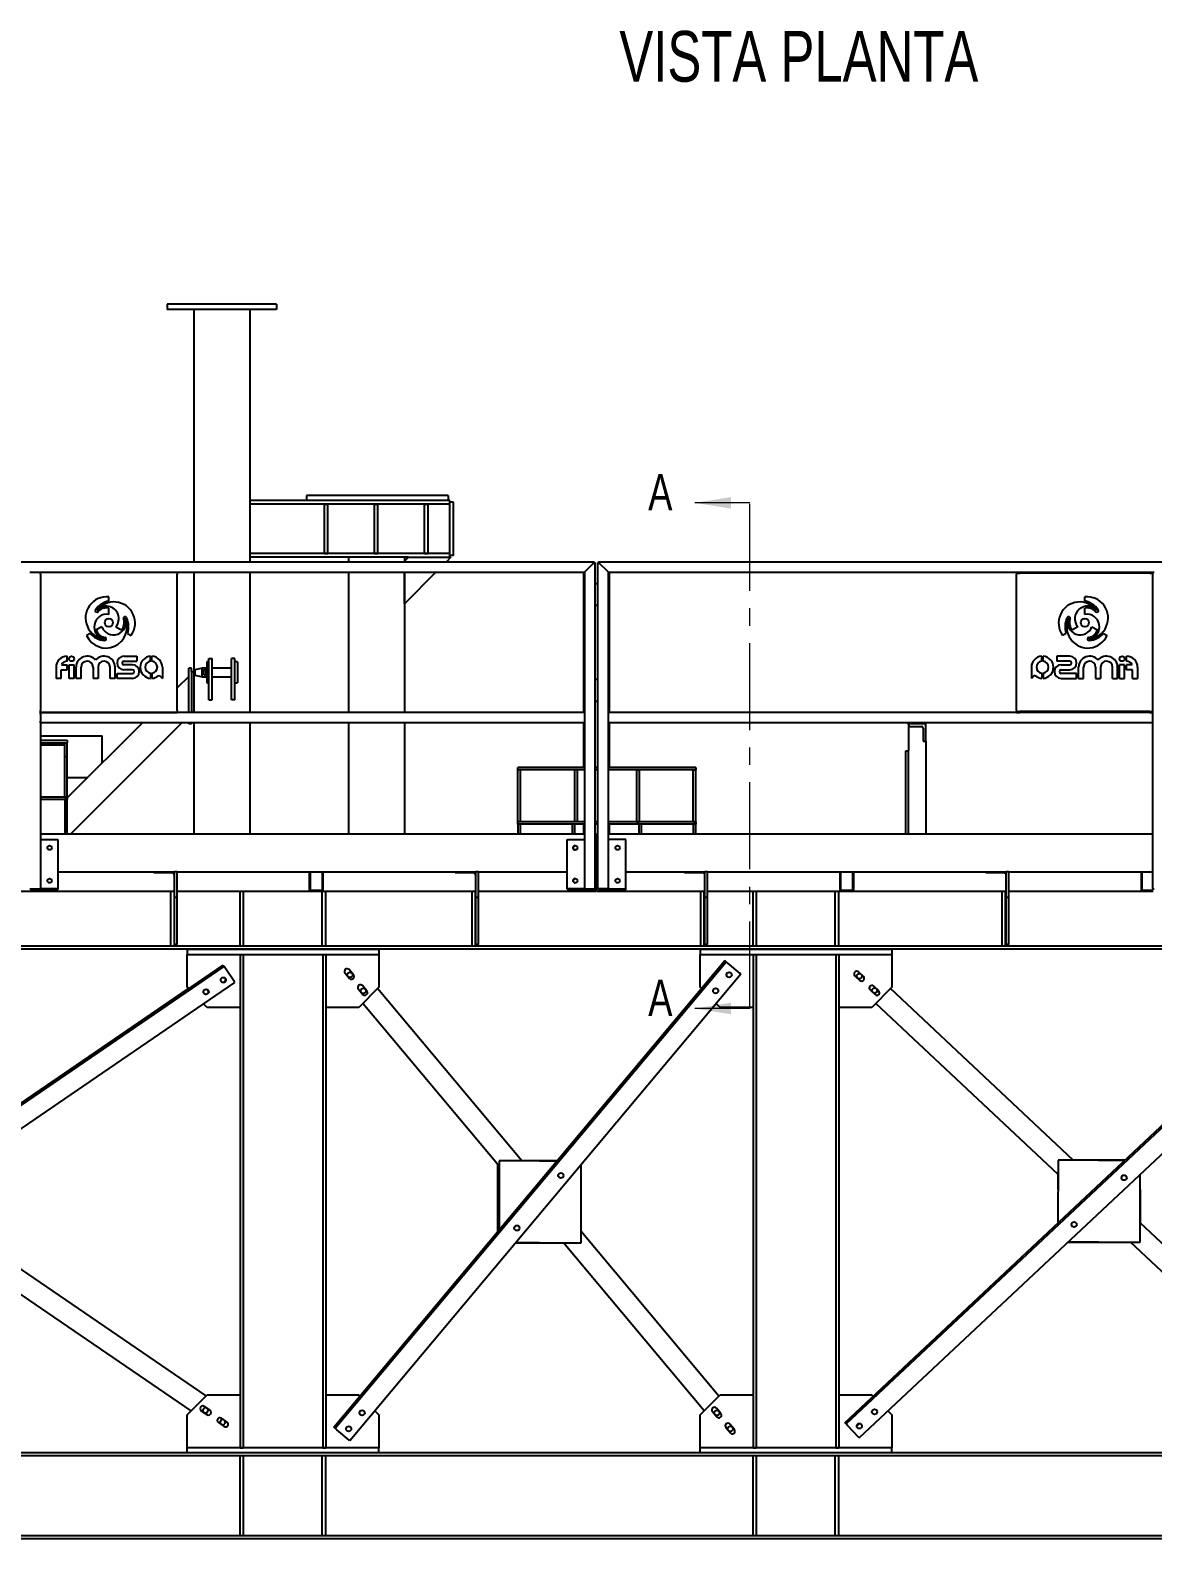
# Model space of a CAD drawing. Header units: millimetres. Extents: x 1293 to 41893, y 1011 to 26911.
# Drawn here: x 10056 to 14155, y 4254 to 9759 of the extents above; entities that cross this region are included whole.
import ezdxf

# ---------------------------------------------------------------- set-up
doc = ezdxf.new("R2010")
doc.units = ezdxf.units.MM
doc.header["$LTSCALE"] = 50
doc.linetypes.add('CENTER', pattern=[10.16, 6.35, -1.27, 1.27, -1.27])
for name, color, linetype in [('CAPA_1', 7, 'Continuous'), ('CLIP_BAR', 5, 'Continuous'), ('PASILLOS', 2, 'Continuous')]:
    doc.layers.add(name, color=color, linetype=linetype)
doc.styles.add('SLDTEXTSTYLE0', font='TXT', dxfattribs={"width": 0.75})

msp = doc.modelspace()

# ---------------------------------------------------------------- linework, layer by layer
at = {"color": 7, "linetype": 'Continuous', "lineweight": 25}
for p, q in [((10955.7628232, 8758.8505175), (10555.7628232, 8758.8505175)), ((10555.7628232, 8758.8505175), (10555.7628232, 8739.8005175)), ((10955.7628232, 8758.8505175), (10955.7628232, 8739.8005175)), ((10955.7628232, 8739.8005175), (10555.7628232, 8739.8005175)), ((10653.9088232, 8739.8005175), (10653.9088232, 7819.5445175)), ((10857.6168232, 8739.8005175), (10857.6168232, 7819.5445175)), ((11588.2577111, 8042.4961405), (10857.6168232, 8042.4961405)), ((11064.2577111, 8061.5461405), (11064.2577111, 8042.4961405)), ((11582.2577111, 8061.5461405), (11064.2577111, 8061.5461405)), ((11582.2577111, 8061.5461405), (11582.2577111, 8042.4961405)), ((11588.2577111, 8029.8961405), (11588.2577111, 8042.4961405)), ((11588.2577111, 8029.8961405), (10857.6168232, 8029.8961405)), ((11129.9077111, 8029.8961405), (11142.6077111, 8029.8961405)), ((11129.9077111, 7848.8481405), (11129.9077111, 8029.8961405)), ((11142.6077111, 7848.8481405), (11142.6077111, 8029.8961405)), ((11312.9077111, 8029.8961405), (11325.6077111, 8029.8961405)), ((11312.9077111, 7848.8481405), (11312.9077111, 8029.8961405)), ((11325.6077111, 7848.8481405), (11325.6077111, 8029.8961405)), ((11495.9077111, 7848.8481405), (11495.9077111, 8029.8961405)), ((11495.9077111, 8029.8961405), (11508.6077111, 8029.8961405)), ((11508.6077111, 7848.8481405), (11508.6077111, 8029.8961405)), ((11600.9577111, 8036.1961405), (11588.2577111, 8036.1961405)), ((11588.2577111, 7842.5481405), (11588.2577111, 8036.1961405)), ((11600.9577111, 7842.5481405), (11600.9577111, 8036.1961405)), ((11588.2577111, 7848.8481405), (10857.6168232, 7848.8481405)), ((11218.4037111, 7836.2481405), (10857.6168232, 7836.2481405)), ((11129.9077111, 7848.8481405), (11142.6077111, 7848.8481405)), ((11422.1117111, 7836.2481405), (11218.4037111, 7836.2481405)), ((11218.4037111, 7836.2481405), (11218.4037111, 7819.5445175)), ((11312.9077111, 7848.8481405), (11325.6077111, 7848.8481405)), ((11422.1117111, 7821.2481405), (11437.1117111, 7836.2481405)), ((11437.1117111, 7836.2481405), (11422.1117111, 7836.2481405)), ((11422.1117111, 7836.2481405), (11422.1117111, 7819.5445175)), ((11422.1117111, 7819.5445175), (11422.1117111, 7821.2481405)), ((11437.1117111, 7836.2481405), (11592.1117111, 7836.2481405)), ((11495.9077111, 7848.8481405), (11508.6077111, 7848.8481405)), ((11592.1117111, 7836.2481405), (11575.4080881, 7819.5445175)), ((11588.2577111, 7836.2481405), (11588.2577111, 7848.8481405)), ((11600.9577111, 7842.5481405), (11588.2577111, 7842.5481405)), ((10653.9088232, 7781.4445175), (10653.9088232, 7269.5445175)), ((10857.6168232, 7781.4445175), (10857.6168232, 7269.5445175)), ((11218.4037111, 7781.4445175), (11218.4037111, 7269.5445175)), ((11537.3080881, 7781.4445175), (11422.1117111, 7666.2481405)), ((11422.1117111, 7666.2481405), (11422.1117111, 7781.4445175)), ((11422.1117111, 7781.4445175), (11422.1117111, 7269.5445175)), ((10702.7653232, 7453.7205175), (10700.2253232, 7453.7205175)), ((10700.2253232, 7453.7205175), (10700.2253232, 7377.7205175)), ((10702.7653232, 7453.7205175), (10702.7653232, 7377.7205175)), ((10708.0628232, 7378.2382289), (10708.0628232, 7465.7205175)), ((10708.0628232, 7465.7205175), (10720.7628232, 7465.7205175)), ((10720.7628232, 7378.2382289), (10720.7628232, 7465.7205175)), ((10803.4628232, 7465.7205175), (10790.7628232, 7465.7205175)), ((10790.7628232, 7378.2382289), (10790.7628232, 7465.7205175)), ((10803.4628232, 7378.2382289), (10803.4628232, 7465.7205175)), ((10812.9878232, 7453.8205175), (10803.4628232, 7453.8205175)), ((10812.9878232, 7453.8205175), (10812.9878232, 7377.6205175)), ((10634.8588232, 7400.8625665), (10592.9413232, 7358.9450665)), ((10644.3838232, 7430.5205175), (10634.8588232, 7430.5205175)), ((10634.8588232, 7269.5445175), (10634.8588232, 7430.5205175)), ((10644.3838232, 7419.0205175), (10644.3838232, 7430.5205175)), ((10644.3838232, 7419.0205175), (10644.3838232, 7269.5445175)), ((10644.3838232, 7419.0205175), (10653.9088232, 7419.0205175)), ((10683.2253232, 7431.5955175), (10658.2253232, 7425.3623175)), ((10658.2253232, 7415.7205175), (10658.2253232, 7425.3623175)), ((10658.2253232, 7406.0787176), (10658.2253232, 7415.7205175)), ((10658.2253232, 7406.0787176), (10683.2253232, 7399.8455175)), ((10700.2253232, 7431.5955175), (10683.2253232, 7431.5955175)), ((10683.2253232, 7415.7205175), (10683.2253232, 7431.5955175)), ((10683.2253232, 7399.8455175), (10683.2253232, 7415.7205175)), ((10683.2253232, 7399.8455175), (10700.2253232, 7399.8455175)), ((10689.0154326, 7421.0014896), (10688.9260888, 7410.4608682)), ((10697.524127, 7420.9293687), (10697.4347831, 7410.3887473)), ((10700.2253232, 7377.7205175), (10702.7653232, 7377.7205175)), ((10708.0628232, 7431.5955175), (10702.7653232, 7431.5955175)), ((10702.7653232, 7399.8455175), (10708.0628232, 7399.8455175)), ((10708.0628232, 7315.7205175), (10708.0628232, 7378.2382289)), ((10790.7628232, 7431.5955175), (10720.7628232, 7431.5955175)), ((10720.7628232, 7399.8455175), (10790.7628232, 7399.8455175)), ((10720.7628232, 7315.7205175), (10720.7628232, 7378.2382289)), ((10790.7628232, 7315.7205175), (10790.7628232, 7378.2382289)), ((10803.4628232, 7315.7205175), (10803.4628232, 7378.2382289)), ((10803.4628232, 7377.6205175), (10812.9878232, 7377.6205175)), ((10503.6407742, 7269.6445175), (10503.5407742, 7269.5445175)), ((10708.0628232, 7315.7205175), (10720.7628232, 7315.7205175)), ((10803.4628232, 7315.7205175), (10790.7628232, 7315.7205175)), ((10465.4407742, 7231.4445175), (10191.3758232, 6957.3795665)), ((10609.1248721, 7231.4445175), (10204.6248721, 6826.9445175)), ((10634.8588232, 7227.5205175), (10634.8588232, 7231.4445175)), ((10644.3838232, 7227.5205175), (10634.8588232, 7227.5205175)), ((10644.3838232, 7227.5205175), (10644.3838232, 7231.4445175)), ((10653.9088232, 7231.4445175), (10653.9088232, 6826.9445175)), ((10857.6168232, 7231.4445175), (10857.6168232, 6826.9445175)), ((11218.4037111, 7231.4445175), (11218.4037111, 6826.9445175)), ((11422.1117111, 7231.4445175), (11422.1117111, 6826.9445175)), ((13262.4128232, 7224.7955175), (13262.4128232, 7227.9705175)), ((13325.9128232, 7227.9705175), (13262.4128232, 7227.9705175)), ((13262.4128232, 7218.4455175), (13310.0378232, 7218.4455175)), ((13262.4128232, 7218.4455175), (13262.4128232, 7128.9705175)), ((13316.3878232, 7212.0955175), (13310.0378232, 7218.4455175)), ((13316.3878232, 7212.0955175), (13316.3878232, 7164.4705175)), ((13325.9128232, 7164.4705175), (13325.9128232, 7227.9705175)), ((10092.9413232, 7184.4955175), (10318.0458232, 7184.4955175)), ((10092.9413232, 7168.4955175), (10191.3758232, 7168.4955175)), ((10092.9413232, 7158.9705175), (10191.3758232, 7158.9705175)), ((10181.8508232, 7158.9705175), (10191.3758232, 7158.9705175)), ((10181.8508232, 7108.1705175), (10181.8508232, 7158.9705175)), ((10191.3758232, 7168.4955175), (10191.3758232, 7158.9705175)), ((10191.3758232, 7108.1705175), (10191.3758232, 7158.9705175)), ((10318.0458232, 7084.0495665), (10318.0458232, 7184.4955175)), ((13316.3878232, 7164.4705175), (13325.9128232, 7164.4705175)), ((13325.9128232, 7164.4705175), (13325.9128232, 6826.9445175)), ((10181.8508232, 7150.5885175), (10092.9413232, 7150.5885175)), ((10181.8508232, 7108.1705175), (10191.3758232, 7108.1705175)), ((10181.8508232, 6960.5965175), (10181.8508232, 7108.1705175)), ((10191.3758232, 6960.5965175), (10191.3758232, 7108.1705175)), ((13252.8878232, 6826.9445175), (13252.8878232, 7128.9705175)), ((13252.8878232, 7128.9705175), (13262.4128232, 7128.9705175)), ((13262.4128232, 6826.9445175), (13262.4128232, 7128.9705175)), ((12079.4448232, 7068.4505175), (11836.3128329, 7068.4505175)), ((11836.3128329, 7060.0685175), (11836.3128329, 7068.4505175)), ((12079.4448232, 7060.0685175), (11836.3128329, 7060.0685175)), ((11836.3128329, 6870.0765175), (11836.3128329, 7060.0685175)), ((11845.8378329, 7060.0685175), (11836.3128329, 7060.0685175)), ((11845.8378329, 6870.0765175), (11845.8378329, 7060.0685175)), ((12052.5938329, 7060.0685175), (12043.0688329, 7060.0685175)), ((12043.0688329, 7060.0685175), (12043.0688329, 6870.0765175)), ((12052.5938329, 7060.0685175), (12052.5938329, 6870.0765175)), ((12129.0628232, 7068.4505175), (12117.5448232, 7068.4505175)), ((12129.0628232, 7060.0685175), (12117.5448232, 7060.0685175)), ((12486.3128329, 7068.4505175), (12167.1628232, 7068.4505175)), ((12486.3128329, 7060.0685175), (12167.1628232, 7060.0685175)), ((12270.0318329, 7060.0685175), (12270.0318329, 6870.0765175)), ((12270.0318329, 7060.0685175), (12279.5568329, 7060.0685175)), ((12279.5568329, 7060.0685175), (12279.5568329, 6870.0765175)), ((12476.7878329, 7060.0685175), (12486.3128329, 7060.0685175)), ((12476.7878329, 6870.0765175), (12476.7878329, 7060.0685175)), ((12486.3128329, 7068.4505175), (12486.3128329, 7060.0685175)), ((12486.3128329, 6870.0765175), (12486.3128329, 7060.0685175)), ((10191.3758232, 7032.0955175), (10266.0917742, 7032.0955175)), ((10191.3758232, 6960.5965175), (10092.9413232, 6960.5965175)), ((10191.3758232, 6952.2145175), (10092.9413232, 6952.2145175)), ((10181.8508232, 6960.5965175), (10191.3758232, 6960.5965175)), ((10191.3758232, 6952.2145175), (10182.9938232, 6952.2145175)), ((10182.9938232, 6826.9445175), (10182.9938232, 6952.2145175)), ((10191.3758232, 6960.5965175), (10191.3758232, 6952.2145175)), ((10191.3758232, 6826.9445175), (10191.3758232, 6952.2145175)), ((11836.3128329, 6861.6945175), (11836.3128329, 6870.0765175)), ((12079.4448232, 6870.0765175), (11836.3128329, 6870.0765175)), ((11845.8378329, 6870.0765175), (11836.3128329, 6870.0765175)), ((12079.4448232, 6861.6945175), (11836.3128329, 6861.6945175)), ((11836.3128329, 6861.6945175), (11836.3128329, 6826.9445175)), ((11844.6948329, 6861.6945175), (11836.3128329, 6861.6945175)), ((11844.6948329, 6861.6945175), (11844.6948329, 6826.9445175)), ((12034.6868329, 6861.6945175), (12034.6868329, 6826.9445175)), ((12043.0688329, 6861.6945175), (12034.6868329, 6861.6945175)), ((12052.5938329, 6870.0765175), (12043.0688329, 6870.0765175)), ((12043.0688329, 6861.6945175), (12043.0688329, 6826.9445175)), ((12129.0628232, 6870.0765175), (12117.5448232, 6870.0765175)), ((12129.0628232, 6861.6945175), (12117.5448232, 6861.6945175)), ((12486.3128329, 6870.0765175), (12167.1628232, 6870.0765175)), ((12486.3128329, 6861.6945175), (12167.1628232, 6861.6945175)), ((12270.0318329, 6870.0765175), (12279.5568329, 6870.0765175)), ((12279.5568329, 6826.9445175), (12279.5568329, 6861.6945175)), ((12287.9388329, 6861.6945175), (12279.5568329, 6861.6945175)), ((12287.9388329, 6826.9445175), (12287.9388329, 6861.6945175)), ((12476.7878329, 6870.0765175), (12486.3128329, 6870.0765175)), ((12486.3128329, 6861.6945175), (12477.9308329, 6861.6945175)), ((12477.9308329, 6826.9445175), (12477.9308329, 6861.6945175)), ((12486.3128329, 6870.0765175), (12486.3128329, 6861.6945175)), ((12486.3128329, 6826.9445175), (12486.3128329, 6861.6945175)), ((12122.3128232, 6820.5705175), (12124.3128232, 6820.5705175)), ((12124.3128232, 6718.9705175), (12122.3128232, 6718.9705175)), ((12124.3128232, 6707.7945175), (12122.3128232, 6707.7945175)), ((10569.5128232, 6416.7105175), (10569.5128232, 6617.3945175)), ((10582.2128232, 6416.7105175), (10582.2128232, 6617.3945175)), ((10822.3128232, 6416.7105175), (10822.3128232, 6617.3945175)), ((10835.0128232, 6416.7105175), (10835.0128232, 6617.3945175)), ((11122.3128232, 6416.7105175), (11122.3128232, 6617.3945175)), ((11135.0128232, 6416.7105175), (11135.0128232, 6617.3945175)), ((11669.5128232, 6416.7105175), (11669.5128232, 6617.3945175)), ((11682.2128232, 6416.7105175), (11682.2128232, 6617.3945175)), ((12504.5128232, 6416.7105175), (12504.5128232, 6617.3945175)), ((12517.2128232, 6416.7105175), (12517.2128232, 6617.3945175)), ((12695.4428232, 6416.7105175), (12695.4428232, 6617.3945175)), ((12708.1428232, 6416.7105175), (12708.1428232, 6617.3945175)), ((12995.4428232, 6416.7105175), (12995.4428232, 6617.3945175)), ((13008.1428232, 6416.7105175), (13008.1428232, 6617.3945175)), ((13604.5128232, 6416.7105175), (13604.5128232, 6617.3945175)), ((13617.2128232, 6416.7105175), (13617.2128232, 6617.3945175)), ((16225.4878232, 6416.7105175), (8022.3128232, 6416.7105175)), ((16225.4878232, 6405.5345175), (8022.3128232, 6405.5345175)), ((10582.2128232, 6416.7105175), (10569.5128232, 6416.7105175)), ((10629.0308232, 6405.5305175), (10629.0308232, 6386.4805175)), ((10629.0308232, 6405.5305175), (11329.0308232, 6405.5305175)), ((10629.0308232, 6386.4805175), (11329.0308232, 6386.4805175)), ((10629.0308232, 6266.4805175), (10629.0308232, 6386.4805175)), ((10835.0128232, 6416.7105175), (10822.3128232, 6416.7105175)), ((10822.3128232, 6386.4805175), (10833.4888232, 6386.4805175)), ((10822.3128232, 6386.4805175), (10822.3128232, 4586.4805175)), ((10833.4888232, 6386.4805175), (10833.4888232, 4586.4805175)), ((11135.0128232, 6416.7105175), (11122.3128232, 6416.7105175)), ((11124.5728232, 6386.4805175), (11135.7488232, 6386.4805175)), ((11124.5728232, 6386.4805175), (11124.5728232, 4586.4805175)), ((11135.7488232, 6386.4805175), (11135.7488232, 4586.4805175)), ((11329.0308232, 6405.5305175), (11329.0308232, 6386.4805175)), ((11329.0308232, 6386.4805175), (11329.0308232, 6266.4805175)), ((11682.2128232, 6416.7105175), (11669.5128232, 6416.7105175)), ((12502.1588232, 6405.5305175), (13202.1588232, 6405.5305175)), ((12502.1588232, 6405.5305175), (12502.1588232, 6386.4805175)), ((12502.1588232, 6386.4805175), (13202.1588232, 6386.4805175)), ((12502.1588232, 6266.4805175), (12502.1588232, 6386.4805175)), ((12517.2128232, 6416.7105175), (12504.5128232, 6416.7105175)), ((12695.4408232, 6386.4805175), (12695.4408232, 4586.4805175)), ((12695.4408232, 6386.4805175), (12706.6168232, 6386.4805175)), ((12708.1428232, 6416.7105175), (12695.4428232, 6416.7105175)), ((12706.6168232, 6386.4805175), (12706.6168232, 4586.4805175)), ((13008.1428232, 6416.7105175), (12995.4428232, 6416.7105175)), ((12997.7008232, 6386.4805175), (12997.7008232, 4586.4805175)), ((12997.7008232, 6386.4805175), (13008.8768232, 6386.4805175)), ((13008.8768232, 6386.4805175), (13008.8768232, 4586.4805175)), ((13202.1588232, 6405.5305175), (13202.1588232, 6386.4805175)), ((13202.1588232, 6386.4805175), (13202.1588232, 6266.4805175)), ((13617.2128232, 6416.7105175), (13604.5128232, 6416.7105175)), ((8349.1577922, 4700.2932123), (10760.2995096, 6347.3498655)), ((8352.7395764, 4695.0498048), (10763.8812937, 6342.106458)), ((10762.0904017, 6344.7281617), (10760.2995096, 6347.3498655)), ((10763.8812937, 6342.106458), (10762.0904017, 6344.7281617)), ((10768.3585239, 6335.5521986), (10763.8812937, 6342.106458)), ((10801.4900274, 6287.0506792), (10768.3585239, 6335.5521986)), ((11165.0942503, 4661.3291464), (12592.6336814, 6364.0960631)), ((11169.9603934, 4657.2495445), (12597.4998244, 6360.0164612)), ((11236.4070784, 6311.4416493), (11220.0886837, 6330.9062324)), ((12595.0667529, 6362.0562622), (12592.6336814, 6364.0960631)), ((12597.4998244, 6360.0164612), (12595.0667529, 6362.0562622)), ((12603.5825033, 6354.9169589), (12597.4998244, 6360.0164612)), ((12648.5943268, 6317.1806415), (12603.5825033, 6354.9169589)), ((13030.7626174, 4677.8126917), (14825.5127846, 6360.2133091)), ((13035.1053995, 4673.1799016), (14829.8555667, 6355.580519)), ((8392.1392022, 4637.3723222), (10803.2809195, 6284.4289754)), ((10761.3560201, 6283.7554824), (10769.6163818, 6289.4063014)), ((10803.2809195, 6284.4289754), (10801.4900274, 6287.0506792)), ((11205.4902464, 6318.6674364), (11221.808641, 6299.2028533)), ((11223.4879673, 4612.3739237), (12651.0273983, 6315.1408405)), ((12651.0273983, 6315.1408405), (12648.5943268, 6317.1806415)), ((13067.2962939, 6308.8569006), (13085.5356249, 6291.7593333)), ((13098.5639712, 6305.6577035), (13080.3246402, 6322.7552708)), ((13082.8760024, 4622.2192109), (14877.6261696, 6304.6198283)), ((9719.9384105, 5637.3014496), (10633.6251238, 6261.8862169)), ((10634.2596225, 6261.2517182), (10629.0308232, 6266.4805175)), ((10698.5333033, 6240.7791801), (10706.6551515, 6246.3352436)), ((11254.4454303, 6260.273687), (11270.7638249, 6240.8091039)), ((11329.0308232, 6266.4805175), (11255.7488232, 6193.1985175)), ((11285.3622623, 6253.0478999), (11269.0438676, 6272.512483)), ((11850.7838999, 5633.8306494), (11324.3323856, 6261.7820799)), ((12506.8572626, 6261.7820781), (12502.1588232, 6266.4805175)), ((13122.8897747, 6256.7435156), (13141.1291057, 6239.6459483)), ((13202.1588232, 6266.4805175), (13128.8768232, 6193.1985175)), ((13154.1574519, 6253.5443185), (13135.918121, 6270.6418858)), ((13864.5355156, 5636.2595214), (13197.3542337, 6261.6759281)), ((10702.3128232, 6193.1985175), (10689.0878935, 6206.4234472)), ((10822.3128232, 6193.1985175), (10702.3128232, 6193.1985175)), ((11255.7488232, 6193.1985175), (11135.7488232, 6193.1985175)), ((11767.8969777, 5614.090925), (11270.2429799, 6207.6926743)), ((12575.4408232, 6193.1985175), (12560.9466651, 6207.6926756)), ((12695.4408232, 6193.1985175), (12575.4408232, 6193.1985175)), ((13128.8768232, 6193.1985175), (13008.8768232, 6193.1985175)), ((13808.9245126, 5583.9447113), (13143.4445785, 6207.7662729)), ((11763.395388, 5374.9818563), (11763.2898373, 5619.5863226)), ((11767.9055243, 5633.8664676), (11767.7959085, 5380.2307906)), ((11980.358094, 5633.7746503), (11767.9055243, 5633.8664676)), ((11915.1502699, 5633.8028317), (11980.4053274, 5633.8309903)), ((12067.7758429, 5333.7368423), (12067.8993809, 5619.5866059)), ((13808.9696327, 5636.3074017), (13808.772145, 5407.1196077)), ((14053.0405845, 5636.0970893), (13808.9696327, 5636.3074017)), ((13956.5557905, 5636.1802289), (14053.2181307, 5636.2635214)), ((11987.8389132, 5587.1349469), (11985.2290577, 5584.032928)), ((13808.8767692, 5528.5377494), (13808.8289486, 5584.034293)), ((14045.8610598, 5580.1948475), (14041.9106673, 5576.5174059)), ((14108.7110158, 5336.0490076), (14108.9247046, 5584.0382995)), ((14108.8768806, 5528.5377494), (14108.9815083, 5407.1156013)), ((10698.3692199, 4775.8189143), (9753.5079075, 5421.7142464)), ((13871.7033651, 5392.0438271), (13876.0601321, 5396.099565)), ((14783.7227687, 4774.6124631), (14108.7724218, 5407.3115992)), ((11838.8579755, 5380.4691335), (11841.467831, 5383.5711524)), ((12570.7423856, 4775.0640799), (12067.7936679, 5374.9813717)), ((10643.5443592, 4720.9940535), (9741.8870705, 5337.3556573)), ((11915.1501705, 5333.8028037), (11828.2769424, 5333.7653166)), ((11828.3398237, 5333.8403212), (12067.7758429, 5333.7368423)), ((12516.6529799, 4720.9746743), (12002.9120862, 5333.7648749)), ((13956.5557905, 5336.1801175), (13844.4116385, 5336.0834845)), ((13844.6176213, 5336.276573), (14108.7110158, 5336.0490076)), ((14729.8131135, 4720.7028078), (14073.3420078, 5336.0794845)), ((10629.0308232, 4706.4805175), (10702.3128232, 4779.7625175)), ((10712.069874, 4722.921604), (10691.105887, 4737.262847)), ((10702.3128232, 4779.7625175), (10822.3128232, 4779.7625175)), ((11135.7488232, 4779.7625175), (11255.7488232, 4779.7625175)), ((11255.7488232, 4779.7625175), (11260.4463506, 4775.0649901)), ((12502.1588232, 4706.4805175), (12575.4408232, 4779.7625175)), ((12575.4408232, 4779.7625175), (12695.4408232, 4779.7625175)), ((13008.8768232, 4779.7625175), (13128.8768232, 4779.7625175)), ((13128.8768232, 4779.7625175), (13134.0267484, 4774.6125923)), ((10629.0308232, 4586.4805175), (10629.0308232, 4706.4805175)), ((10680.3499547, 4721.5398568), (10701.3139417, 4707.1986138)), ((10774.9618347, 4679.8978748), (10753.9978478, 4694.2391179)), ((11260.6109438, 4720.0415732), (11260.4079493, 4719.7994414)), ((11314.5357531, 4720.9755876), (11329.0308232, 4706.4805175)), ((11329.0308232, 4706.4805175), (11329.0308232, 4586.4805175)), ((12502.1588232, 4586.4805175), (12502.1588232, 4706.4805175)), ((12547.112297, 4718.3804908), (12563.4306917, 4698.9159077)), ((12578.029129, 4711.1547037), (12561.7107344, 4730.6192868)), ((13135.3126204, 4726.386699), (13130.2445791, 4721.3186576)), ((13187.9364036, 4720.7029371), (13202.1588232, 4706.4805175)), ((13202.1588232, 4706.4805175), (13202.1588232, 4586.4805175)), ((10743.2419155, 4678.5161277), (10764.2059024, 4664.1748846)), ((11167.5273219, 4659.2893454), (11165.0942503, 4661.3291464)), ((11169.9603934, 4657.2495445), (11167.5273219, 4659.2893454)), ((11176.0430723, 4652.1500421), (11169.9603934, 4657.2495445)), ((11221.0548957, 4614.4137247), (11176.0430723, 4652.1500421)), ((11211.6576959, 4661.6501332), (11211.4508293, 4661.4033827)), ((12596.067481, 4659.9867414), (12612.3858756, 4640.5221583)), ((12626.9843129, 4652.7609543), (12610.6659183, 4672.2255374)), ((13032.9340084, 4675.4962967), (13030.7626174, 4677.8126917)), ((13035.1053995, 4673.1799016), (13032.9340084, 4675.4962967)), ((13040.5338771, 4667.3889141), (13035.1053995, 4673.1799016)), ((13080.7046113, 4624.535606), (13040.5338771, 4667.3889141)), ((13083.9361941, 4675.0102726), (13073.9141396, 4664.9882182)), ((13082.8760024, 4622.2192109), (13080.7046113, 4624.535606)), ((11329.0308232, 4586.4805175), (10629.0308232, 4586.4805175)), ((10629.0308232, 4567.4305175), (10629.0308232, 4586.4805175)), ((10822.3128232, 4586.4805175), (10833.4888232, 4586.4805175)), ((11124.5728232, 4586.4805175), (11135.7488232, 4586.4805175)), ((11223.4879673, 4612.3739237), (11221.0548957, 4614.4137247)), ((11329.0308232, 4567.4305175), (11329.0308232, 4586.4805175)), ((13202.1588232, 4586.4805175), (12502.1588232, 4586.4805175)), ((12502.1588232, 4567.4305175), (12502.1588232, 4586.4805175)), ((12695.4408232, 4586.4805175), (12706.6168232, 4586.4805175)), ((12997.7008232, 4586.4805175), (13008.8768232, 4586.4805175)), ((13202.1588232, 4567.4305175), (13202.1588232, 4586.4805175)), ((16225.4878232, 4567.4305175), (8022.3128232, 4567.4305175)), ((16225.4878232, 4556.2545175), (8022.3128232, 4556.2545175)), ((11329.0308232, 4567.4305175), (10629.0308232, 4567.4305175)), ((10835.0128232, 4556.2545175), (10822.3128232, 4556.2545175)), ((10822.3128232, 4265.1705175), (10822.3128232, 4556.2545175)), ((10835.0128232, 4265.1705175), (10835.0128232, 4556.2545175)), ((11135.0128232, 4556.2545175), (11122.3128232, 4556.2545175)), ((11122.3128232, 4265.1705175), (11122.3128232, 4556.2545175)), ((11135.0128232, 4265.1705175), (11135.0128232, 4556.2545175)), ((13202.1588232, 4567.4305175), (12502.1588232, 4567.4305175)), ((12695.5028232, 4265.1705175), (12695.5028232, 4556.2545175)), ((12708.2028232, 4556.2545175), (12695.5028232, 4556.2545175)), ((12708.2028232, 4265.1705175), (12708.2028232, 4556.2545175)), ((13008.2028232, 4556.2545175), (12995.5028232, 4556.2545175)), ((12995.5028232, 4265.1705175), (12995.5028232, 4556.2545175)), ((13008.2028232, 4265.1705175), (13008.2028232, 4556.2545175)), ((16260.5129251, 4265.1705175), (8167.3128232, 4265.1705175)), ((16196.9128232, 4253.9945175), (8167.3128232, 4253.9945175)), ((10835.0128232, 4265.1705175), (10822.3128232, 4265.1705175)), ((11135.0128232, 4265.1705175), (11122.3128232, 4265.1705175)), ((12708.2028232, 4265.1705175), (12695.5028232, 4265.1705175)), ((13008.2028232, 4265.1705175), (12995.5028232, 4265.1705175))]:
    msp.add_line(p, q, dxfattribs=at)
at = {"color": 7, "linetype": 'Continuous', "lineweight": 18}
for p, q in [((12683.8248219, 8034.2231539), (12482.7414885, 8034.2231539)), ((12683.8248219, 6189.0696401), (12482.7414885, 6189.0696401))]:
    msp.add_line(p, q, dxfattribs=at)
at = {"color": 7, "linetype": 'CENTER', "lineweight": 18}
msp.add_line((12683.8248219, 6189.0696401), (12683.8248219, 8034.2231539), dxfattribs=at)
at = {"color": 7, "linetype": 'Continuous', "lineweight": 25}
for centre in [(10760.910228, 6293.2700446), (11223.3452264, 6312.195921), (12607.8444502, 6312.1958463), (13083.3524378, 6306.8614326), (10697.989338, 6250.2886347), (11272.3004103, 6253.8021716), (12558.8892276, 6253.8021293), (13138.9459186, 6254.7480476), (11993.6555681, 5579.5922583), (14050.1099769, 5571.6700409), (11833.0413207, 5388.0118221), (13867.7166672, 5400.6943684), (11267.8076611, 4713.8019511), (12563.3809568, 4713.8011383), (13139.0189164, 4717.6123616), (11218.8524385, 4655.4082342), (12612.3361408, 4655.4073889), (13083.4254356, 4665.4989767)]:
    msp.add_circle(centre, 9.525, dxfattribs=at)
for centre, radius, start, end in [((10693.180436, 7410.4248078), 4.2545, 179.5143643354, 359.5143643354), ((10693.2697798, 7420.9654291), 4.2545, 359.5143643354, 179.5143643354), ((13268.7628232, 7224.7955175), 6.35, 180, 270), ((13310.0378232, 7212.0955175), 6.35, 0, 90), ((13322.7378232, 7170.8205175), 6.35, 180, 270), ((11212.789465, 6324.7868344), 9.525, 39.9752380254, 219.9752380254), ((10760.2572976, 6293.9410619), 9.525, 227.1789485941, 285.7675142769), ((10760.2572976, 6293.9410619), 9.525, 322.983655431, 41.2569665909), ((11229.1078597, 6305.3222513), 9.525, 219.9752380254, 39.9752380254), ((11261.744649, 6266.393085), 9.525, 39.9752380254, 219.9752380254), ((13073.8104671, 6315.8060857), 9.525, 46.8506290736, 226.8506290736), ((13092.049798, 6298.7085184), 9.525, 226.8506290736, 46.8506290736), ((10697.3506232, 6250.938849), 9.525, 227.3135457038, 286.2643976152), ((10697.3506232, 6250.938849), 9.525, 322.4867720927, 41.6648430342), ((11278.0630436, 6246.9285019), 9.525, 219.9752380254, 39.9752380254), ((13129.4039479, 6263.6927007), 9.525, 46.8506290736, 226.8506290736), ((13147.6432788, 6246.5951334), 9.525, 226.8506290736, 46.8506290736), ((10685.7279209, 4729.4013519), 9.525, 55.6243792277, 235.6243792277), ((10695.9688398, 4722.9504647), 9.525, 73.4627769036, 235.6439786366), ((10695.9688398, 4722.9504647), 9.525, 235.6439786366, 37.7859815517), ((10706.6919078, 4715.0601089), 9.525, 235.6243792276, 55.6243792277), ((10748.6198817, 4686.3776228), 9.525, 55.6243792277, 235.6243792277), ((10758.8755142, 4679.9482517), 9.525, 73.9677147468, 235.6439786366), ((10758.8755142, 4679.9482517), 9.525, 235.6439786366, 37.2810437085), ((10769.5838686, 4672.0363797), 9.525, 235.6243792277, 55.6243792277), ((12554.4115157, 4724.4998888), 9.525, 39.9752380254, 219.9752380254), ((12570.7299103, 4705.0353057), 9.525, 219.9752380254, 39.9752380254), ((12603.3666996, 4666.1061394), 9.525, 39.9752380254, 219.9752380254), ((12619.6850943, 4646.6415563), 9.525, 219.9752380254, 39.9752380254)]:
    msp.add_arc(centre, radius, start, end, dxfattribs=at)
for points, knots in [([(10689.0010663, 7419.3065798), (10688.9763875, 7419.2852151), (10688.4748991, 7418.8510701), (10687.8881558, 7417.6077743), (10687.7418209, 7416.3471928), (10687.6690732, 7415.7205175)], [0, 0, 0, 0, 0.0253673266, 0.515478955, 1, 1, 1, 1]), ([(10687.6690732, 7415.7205175), (10687.7346706, 7415.1241865), (10687.8657803, 7413.9322995), (10688.4068536, 7412.7191986), (10688.8920394, 7412.2739809), (10688.9410756, 7412.2289841)], [0, 0, 0, 0, 0.4737126734, 0.9468097802, 1, 1, 1, 1]), ([(10697.4504246, 7412.2340967), (10697.6731714, 7412.4837059), (10698.3164365, 7413.2045461), (10698.7956093, 7414.7736286), (10698.7973625, 7416.6182146), (10698.3398964, 7418.1540613), (10697.7377057, 7418.8747884), (10697.5090319, 7419.1484749)], [0, 0, 0, 0, 0.1334647013, 0.3854294027, 0.6254583195, 0.8577727917, 1, 1, 1, 1])]:
    msp.add_open_spline(points, degree=3, knots=knots, dxfattribs=at)
at = {"color": 7, "linetype": 'Continuous', "lineweight": 18}
for points in [[(12482.7414885, 8034.2231539), (12615.0331552, 8013.0564873), (12615.0331552, 8055.3898206)], [(12482.7414885, 6189.0696401), (12615.0331552, 6167.9029734), (12615.0331552, 6210.2363067)]]:
    msp.add_solid(points, dxfattribs=at)
at = {"layer": 'CLIP_BAR', "linetype": 'Continuous', "lineweight": 25}
for p, q in [((12075.8928232, 7730.4945175), (12075.8928232, 7670.4945175)), ((12117.5448232, 7740.4945175), (12119.5428232, 7740.4945175)), ((12119.5428232, 7740.4945175), (12129.0628232, 7740.4945175)), ((12117.5448232, 7660.4945175), (12119.5428232, 7660.4945175)), ((12119.5428232, 7660.4945175), (12129.0628232, 7660.4945175)), ((12075.8928232, 7380.4945175), (12075.8928232, 7320.4945175)), ((12117.5448232, 7390.4945175), (12119.5428232, 7390.4945175)), ((12119.5428232, 7390.4945175), (12129.0628232, 7390.4945175)), ((12117.5448232, 7310.4945175), (12119.5428232, 7310.4945175)), ((12119.5428232, 7310.4945175), (12129.0628232, 7310.4945175))]:
    msp.add_line(p, q, dxfattribs=at)
for centre, start, end in [((12085.8928232, 7730.4945175), 156.9992883131, 180), ((12085.8928232, 7670.4945175), 180, 203.0007116869), ((12085.8928232, 7380.4945175), 156.9992883141, 180), ((12085.8928232, 7320.4945175), 180, 203.0007116859)]:
    msp.add_arc(centre, 10, start, end, dxfattribs=at)
at = {"layer": 'PASILLOS', "linetype": 'Continuous', "lineweight": 25}
for p, q in [((8033.2858232, 7819.5445175), (12114.4968232, 7819.5445175)), ((12114.4968232, 7816.4965175), (12114.4968232, 7819.5445175)), ((12132.1108232, 7819.5445175), (12132.1108232, 7816.4965175)), ((12132.1108232, 7819.5445175), (16213.3218232, 7819.5445175)), ((10054.8413232, 7781.4445175), (10060.9373232, 7781.4445175)), ((10060.9373232, 7781.4445175), (10086.8453232, 7781.4445175)), ((10086.8453232, 7781.4445175), (10092.9413232, 7781.4445175)), ((10092.9413232, 7781.4445175), (10092.9413232, 7781.4047578)), ((10092.9413232, 7781.4445175), (12079.4448232, 7781.4445175)), ((10092.9413232, 7774.6125175), (10092.9413232, 7781.4047578)), ((10092.9413232, 7774.6125175), (10092.9413232, 7276.4765175)), ((10592.9413232, 7781.4445175), (10592.9413232, 7774.6125175)), ((10592.9413232, 7276.4765175), (10592.9413232, 7774.6125175)), ((12076.6878232, 7781.4445175), (12076.6878232, 7269.5445175)), ((12079.4448232, 7781.4445175), (12085.5408232, 7787.5405175)), ((12085.5408232, 7787.5405175), (12079.4448232, 7781.4445175)), ((12079.4448232, 7781.4445175), (12079.4448232, 7269.5445175)), ((12085.5408232, 7787.5405175), (12111.4488232, 7813.4485175)), ((12111.4488232, 7813.4485175), (12114.4968232, 7816.4965175)), ((12114.4968232, 7816.4965175), (12111.4488232, 7813.4485175)), ((12117.5448232, 7816.4965175), (12114.4968232, 7816.4965175)), ((12117.5448232, 7816.4965175), (12117.5448232, 6625.4945175)), ((12129.0628232, 6625.4945175), (12129.0628232, 7816.4965175)), ((12132.1108232, 7816.4965175), (12129.0628232, 7816.4965175)), ((12132.1108232, 7816.4965175), (12135.1588232, 7813.4485175)), ((12135.1588232, 7813.4485175), (12132.1108232, 7816.4965175)), ((12135.1588232, 7813.4485175), (12161.0668232, 7787.5405175)), ((12161.0668232, 7787.5405175), (12167.1628232, 7781.4445175)), ((12167.1628232, 7781.4445175), (12161.0668232, 7787.5405175)), ((12167.1628232, 7269.5445175), (12167.1628232, 7781.4445175)), ((12167.1628232, 7781.4445175), (14153.6663232, 7781.4445175)), ((12170.3428232, 7781.4445175), (12170.3428232, 7269.5445175)), ((13656.8463232, 7778.0285175), (13656.8463232, 7781.4445175)), ((13656.8463232, 7778.0285175), (13669.2588505, 7778.0285175)), ((13656.8463232, 7778.0285175), (13656.8463232, 7774.6125175)), ((13656.8463232, 7276.4765175), (13656.8463232, 7774.6125175)), ((14144.4337959, 7778.0285175), (13669.2588505, 7778.0285175)), ((14144.4337959, 7778.0285175), (14153.6663232, 7778.0285175)), ((14153.6663232, 7781.4445175), (14153.6663232, 7269.5445175)), ((14153.6663232, 7781.4445175), (14159.7623232, 7781.4445175)), ((10342.9913301, 7676.5543861), (10342.9913301, 7690.9514505)), ((13906.7963163, 7676.5543861), (13906.7963163, 7690.9514505)), ((10342.9913301, 7626.9916733), (10342.9913301, 7650.0447184)), ((13906.7963163, 7626.9916733), (13906.7963163, 7650.0447184)), ((10274.3543002, 7557.5161695), (10261.7515019, 7550.2399405)), ((10317.1422938, 7582.2198292), (10297.2453582, 7570.732328)), ((10368.8403663, 7582.2198292), (10388.6218916, 7570.7989602)), ((10388.637629, 7570.8097804), (10388.6218916, 7570.7989602)), ((10411.5956748, 7557.5549465), (10411.591037, 7557.5377179)), ((10411.591037, 7557.5377179), (10424.2311583, 7550.2399405)), ((13838.1966093, 7557.5377179), (13825.5564881, 7550.2399405)), ((13838.1919716, 7557.5549465), (13838.1966093, 7557.5377179)), ((13861.1500173, 7570.8097804), (13861.1657548, 7570.7989602)), ((13880.94728, 7582.2198292), (13861.1657548, 7570.7989602)), ((13932.6453525, 7582.2198292), (13952.5422881, 7570.732328)), ((13975.4333461, 7557.5161695), (13988.0361445, 7550.2399405)), ((10150.3473567, 7434.3487604), (10150.3473567, 7393.811806)), ((10170.5168252, 7443.478705), (10190.5186983, 7443.478705)), ((10190.5186983, 7456.4432265), (10190.5186983, 7474.7031158)), ((10190.5186983, 7425.2188157), (10190.5186983, 7443.478705)), ((10197.822654, 7393.811806), (10197.822654, 7443.478705)), ((10197.822654, 7443.478705), (10216.0825434, 7443.478705)), ((10216.0825434, 7393.811806), (10216.0825434, 7443.478705)), ((10223.3864991, 7393.811806), (10223.3864991, 7434.7139582)), ((10241.6463885, 7393.811806), (10241.6463885, 7434.6662172)), ((10285.4689471, 7434.7139582), (10285.4689471, 7393.811806)), ((10303.7291823, 7434.7139582), (10303.7291823, 7393.811806)), ((10347.5517409, 7393.811806), (10347.5517409, 7434.6662172)), ((10365.8116303, 7393.811806), (10365.8116303, 7434.7139582)), ((10397.9033858, 7474.7031158), (10445.3322537, 7474.7031158)), ((10397.9033858, 7456.4432265), (10445.3322537, 7456.4432265)), ((10429.2190961, 7443.3874056), (10397.9033858, 7443.3874056)), ((10445.3322537, 7474.7031158), (10445.3322537, 7456.4432265)), ((10495.3679591, 7456.2351617), (10495.3679591, 7474.5649968)), ((10500.4079591, 7456.2351617), (10500.4079591, 7474.5649968)), ((10538.305456, 7434.2261364), (10538.305456, 7393.8117842)), ((13711.4821904, 7434.2261364), (13711.4821904, 7393.8117842)), ((13749.3796872, 7456.2351617), (13749.3796872, 7474.5649968)), ((13754.4196872, 7456.2351617), (13754.4196872, 7474.5649968)), ((13851.8842605, 7474.7031158), (13804.4553926, 7474.7031158)), ((13804.4553926, 7474.7031158), (13804.4553926, 7456.4432265)), ((13851.8842605, 7456.4432265), (13804.4553926, 7456.4432265)), ((13820.5685503, 7443.3874056), (13851.8842605, 7443.3874056)), ((13883.9760161, 7393.811806), (13883.9760161, 7434.7139582)), ((13902.2359054, 7393.811806), (13902.2359054, 7434.6662172)), ((13946.058464, 7434.7139582), (13946.058464, 7393.811806)), ((13964.3186992, 7434.7139582), (13964.3186992, 7393.811806)), ((14008.1412578, 7393.811806), (14008.1412578, 7434.6662172)), ((14026.4011472, 7393.811806), (14026.4011472, 7434.7139581)), ((14051.9649923, 7443.478705), (14033.7051029, 7443.478705)), ((14033.7051029, 7393.811806), (14033.7051029, 7443.478705)), ((14051.9649923, 7393.811806), (14051.9649923, 7443.478705)), ((14059.268948, 7456.4432265), (14059.268948, 7474.7031158)), ((14079.2708212, 7443.478705), (14059.268948, 7443.478705)), ((14059.268948, 7425.2188157), (14059.268948, 7443.478705)), ((14099.4402896, 7434.3487604), (14099.4402896, 7393.811806)), ((10168.6068311, 7393.811806), (10150.3473567, 7393.811806)), ((10168.6068311, 7393.811806), (10168.6068311, 7425.2188157)), ((10168.6068311, 7425.2188157), (10190.5186983, 7425.2188157)), ((10216.0825434, 7393.811806), (10197.822654, 7393.811806)), ((10241.6463885, 7393.811806), (10223.3864991, 7393.811806)), ((10303.7291823, 7393.811806), (10285.4689471, 7393.811806)), ((10365.8116303, 7393.811806), (10347.5517409, 7393.811806)), ((10373.115586, 7412.0716954), (10429.2190961, 7412.0716954)), ((10373.115586, 7393.811806), (10373.115586, 7412.0716954)), ((10429.2190961, 7393.811806), (10373.115586, 7393.811806)), ((10429.2190961, 7425.1275162), (10397.9033858, 7425.1275162)), ((10495.3679591, 7412.2171112), (10495.3679591, 7393.8872761)), ((10500.4079591, 7412.2171112), (10500.4079591, 7393.8872761)), ((10526.4591979, 7405.6580423), (10538.305456, 7393.8117842)), ((13723.3284484, 7405.6580423), (13711.4821904, 7393.8117842)), ((13749.3796872, 7412.2171112), (13749.3796872, 7393.8872761)), ((13754.4196872, 7412.2171112), (13754.4196872, 7393.8872761)), ((13820.5685503, 7425.1275162), (13851.8842605, 7425.1275162)), ((13876.6720603, 7412.0716954), (13820.5685503, 7412.0716954)), ((13820.5685503, 7393.811806), (13876.6720603, 7393.811806)), ((13876.6720603, 7393.811806), (13876.6720603, 7412.0716954)), ((13883.9760161, 7393.811806), (13902.2359054, 7393.811806)), ((13946.058464, 7393.811806), (13964.3186992, 7393.811806)), ((14008.1412578, 7393.811806), (14026.4011472, 7393.811806)), ((14033.7051029, 7393.811806), (14051.9649923, 7393.811806)), ((14081.1808153, 7425.2188157), (14059.268948, 7425.2188157)), ((14081.1808153, 7393.811806), (14081.1808153, 7425.2188157)), ((14081.1808153, 7393.811806), (14099.4402896, 7393.811806)), ((10092.9413232, 7269.6842772), (10092.9413232, 7276.4765175)), ((10092.9413232, 7269.6842772), (10092.9413232, 7269.5445175)), ((10092.9413232, 7269.6445175), (10592.9413232, 7269.6445175)), ((12079.4448232, 7269.5445175), (10092.9413232, 7269.5445175)), ((10092.9413232, 7263.4485175), (10092.9413232, 7269.5445175)), ((10592.9413232, 7276.4765175), (10592.9413232, 7269.6445175)), ((12079.4448232, 7269.5445175), (12079.4448232, 7263.4485175)), ((14153.6663232, 7269.5445175), (12167.1628232, 7269.5445175)), ((12167.1628232, 7263.4485175), (12167.1628232, 7269.5445175)), ((13656.8463232, 7276.4765175), (13656.8463232, 7273.0605175)), ((13656.8463232, 7269.6445175), (13656.8463232, 7273.0605175)), ((13656.8463232, 7273.0605175), (13669.2588505, 7273.0605175)), ((13656.8463232, 7269.6445175), (13669.2588505, 7269.6445175)), ((14144.4337959, 7273.0605175), (13669.2588505, 7273.0605175)), ((14144.4337959, 7269.6445175), (13669.2588505, 7269.6445175)), ((14144.4337959, 7273.0605175), (14153.6663232, 7273.0605175)), ((14144.4337959, 7269.6445175), (14153.6663232, 7269.6445175)), ((14153.6663232, 7269.5445175), (14153.6663232, 7263.4485175)), ((10092.9413232, 7263.4485175), (10092.9413232, 7237.5405175)), ((10092.9413232, 7231.4445175), (10092.9413232, 7237.5405175)), ((10092.9413232, 7231.4445175), (10092.9413232, 6625.4945175)), ((12079.4448232, 7231.4445175), (10092.9413232, 7231.4445175)), ((12076.6878232, 7231.4445175), (12076.6878232, 7068.4505175)), ((12079.4448232, 7263.4485175), (12079.4448232, 7237.5405175)), ((12079.4448232, 7237.5405175), (12079.4448232, 7231.4445175)), ((12079.4448232, 7231.4445175), (12079.4448232, 6625.4945175)), ((12167.1628232, 7237.5405175), (12167.1628232, 7263.4485175)), ((12167.1628232, 7231.4445175), (12167.1628232, 7237.5405175)), ((14153.6663232, 7231.4445175), (12167.1628232, 7231.4445175)), ((12167.1628232, 6625.4945175), (12167.1628232, 7231.4445175)), ((12170.3428232, 7231.4445175), (12170.3428232, 7068.4505175)), ((14153.6663232, 7263.4485175), (14153.6663232, 7237.5405175)), ((14153.6663232, 7237.5405175), (14153.6663232, 7231.4445175)), ((14153.6663232, 7231.4445175), (14153.6663232, 6625.4945175)), ((10092.9413232, 6826.9445175), (12079.4448232, 6826.9445175)), ((12076.6878232, 6861.6945175), (12076.6878232, 6826.9445175)), ((12117.5448232, 6826.9445175), (12122.3128232, 6826.9445175)), ((12122.3128232, 6696.7695175), (12122.3128232, 6826.9445175)), ((12124.3128232, 6696.7695175), (12124.3128232, 6826.9445175)), ((12124.3128232, 6826.9445175), (12129.0628232, 6826.9445175)), ((12167.1628232, 6826.9445175), (14153.6663232, 6826.9445175)), ((12170.3428232, 6861.6945175), (12170.3428232, 6826.9445175)), ((10092.9413232, 6805.4945175), (10156.4413232, 6805.4945175)), ((10156.4413232, 6805.4945175), (10156.4413232, 6625.4945175)), ((12015.9448232, 6805.4945175), (12079.4448232, 6805.4945175)), ((12015.9448232, 6625.4945175), (12015.9448232, 6805.4945175)), ((12230.6628232, 6805.4945175), (12167.1628232, 6805.4945175)), ((12230.6628232, 6625.4945175), (12230.6628232, 6805.4945175)), ((10156.4413232, 6687.2445175), (10582.7878232, 6687.2445175)), ((10507.7878232, 6687.2445175), (10507.7878232, 6684.0695175)), ((10573.2628232, 6684.0695175), (10507.7878232, 6684.0695175)), ((10582.7878232, 6593.5945175), (10582.7878232, 6687.2445175)), ((10592.3128232, 6687.2445175), (10582.7878232, 6687.2445175)), ((10592.3128232, 6593.5945175), (10592.3128232, 6687.2445175)), ((10592.3128232, 6687.2445175), (11074.9128232, 6687.2445175)), ((11074.9128232, 6687.2445175), (11074.9128232, 6623.4905175)), ((11074.9128232, 6687.2445175), (11077.9608232, 6687.2445175)), ((11077.9608232, 6687.2445175), (11122.6648232, 6687.2445175)), ((11077.9608232, 6687.2445175), (11077.9608232, 6623.4905175)), ((11122.6648232, 6623.4905175), (11122.6648232, 6687.2445175)), ((11122.6648232, 6687.2445175), (11125.7128232, 6687.2445175)), ((11125.7128232, 6687.2445175), (11682.7878232, 6687.2445175)), ((11125.7128232, 6623.4905175), (11125.7128232, 6687.2445175)), ((11607.7878232, 6687.2445175), (11607.7878232, 6684.0695175)), ((11673.2628232, 6684.0695175), (11607.7878232, 6684.0695175)), ((11682.7878232, 6593.5945175), (11682.7878232, 6687.2445175)), ((11692.3128232, 6687.2445175), (11682.7878232, 6687.2445175)), ((11692.3128232, 6593.5945175), (11692.3128232, 6687.2445175)), ((11692.3128232, 6687.2445175), (12015.9448232, 6687.2445175)), ((12117.5448232, 6687.2445175), (12122.3128232, 6687.2445175)), ((12122.3128232, 6687.2445175), (12122.3128232, 6696.7695175)), ((12122.3128232, 6687.2445175), (12122.3128232, 6630.0945175)), ((12124.3128232, 6687.2445175), (12124.3128232, 6696.7695175)), ((12124.3128232, 6630.0945175), (12124.3128232, 6687.2445175)), ((12124.3128232, 6687.2445175), (12129.0628232, 6687.2445175)), ((12230.6628232, 6687.2445175), (12519.7878232, 6687.2445175)), ((12444.7878232, 6687.2445175), (12444.7878232, 6684.0695175)), ((12510.2628232, 6684.0695175), (12444.7878232, 6684.0695175)), ((12519.7878232, 6593.5945175), (12519.7878232, 6687.2445175)), ((12529.3128232, 6687.2445175), (12519.7878232, 6687.2445175)), ((12529.3128232, 6687.2445175), (13011.9128232, 6687.2445175)), ((12529.3128232, 6593.5945175), (12529.3128232, 6687.2445175)), ((13011.9128232, 6687.2445175), (13011.9128232, 6623.4905175)), ((13011.9128232, 6687.2445175), (13014.9608232, 6687.2445175)), ((13014.9608232, 6687.2445175), (13059.6648232, 6687.2445175)), ((13014.9608232, 6687.2445175), (13014.9608232, 6623.4905175)), ((13059.6648232, 6623.4905175), (13059.6648232, 6687.2445175)), ((13059.6648232, 6687.2445175), (13062.7128232, 6687.2445175)), ((13062.7128232, 6687.2445175), (13619.7878232, 6687.2445175)), ((13062.7128232, 6623.4905175), (13062.7128232, 6687.2445175)), ((13544.7878232, 6687.2445175), (13544.7878232, 6684.0695175)), ((13610.2628232, 6684.0695175), (13544.7878232, 6684.0695175)), ((13619.7878232, 6593.5945175), (13619.7878232, 6687.2445175)), ((13629.3128232, 6687.2445175), (13619.7878232, 6687.2445175)), ((13629.3128232, 6687.2445175), (14111.9128232, 6687.2445175)), ((13629.3128232, 6593.5945175), (13629.3128232, 6687.2445175)), ((14111.9128232, 6687.2445175), (14114.9608232, 6687.2445175)), ((14111.9128232, 6687.2445175), (14111.9128232, 6623.4905175)), ((14114.9608232, 6687.2445175), (14153.6663232, 6687.2445175)), ((14114.9608232, 6687.2445175), (14114.9608232, 6623.4905175)), ((10019.6168232, 6617.3945175), (10582.7878232, 6617.3945175)), ((10054.8413232, 6625.4945175), (10060.9373232, 6625.4945175)), ((10056.4413232, 6625.4945175), (10056.4413232, 6623.7445175)), ((10156.4413232, 6623.7445175), (10056.4413232, 6623.7445175)), ((10060.9373232, 6625.4945175), (10086.8453232, 6625.4945175)), ((10086.8453232, 6625.4945175), (10092.9413232, 6625.4945175)), ((10156.4413232, 6625.4945175), (10092.9413232, 6625.4945175)), ((10156.4413232, 6625.4945175), (10156.4413232, 6623.7445175)), ((10592.3128232, 6617.3945175), (11081.0088232, 6617.3945175)), ((11081.0088232, 6620.4425175), (11119.6168232, 6620.4425175)), ((11081.0088232, 6617.3945175), (11119.6168232, 6617.3945175)), ((11119.6168232, 6617.3945175), (11682.7878232, 6617.3945175)), ((11692.3128232, 6617.3945175), (12122.3128232, 6617.3945175)), ((12079.4448232, 6625.4945175), (12015.9448232, 6625.4945175)), ((12015.9628232, 6625.4945175), (12015.9628232, 6623.7445175)), ((12115.9628232, 6623.7445175), (12015.9628232, 6623.7445175)), ((12079.4448232, 6625.4945175), (12085.5408232, 6625.4945175)), ((12085.5408232, 6625.4945175), (12111.4488232, 6625.4945175)), ((12111.4488232, 6625.4945175), (12117.5448232, 6625.4945175)), ((12115.9628232, 6625.4945175), (12115.9628232, 6623.7445175)), ((12122.3128232, 6630.0945175), (12119.1327432, 6630.0945175)), ((12122.3128232, 6623.4905175), (12122.3128232, 6630.0945175)), ((12122.3128232, 6617.3945175), (12122.3128232, 6623.4905175)), ((12124.3128232, 6623.4905175), (12124.3128232, 6630.0945175)), ((12127.4929032, 6630.0945175), (12124.3128232, 6630.0945175)), ((12124.3128232, 6617.3945175), (12124.3128232, 6623.4905175)), ((12124.3128232, 6617.3945175), (12519.7878232, 6617.3945175)), ((12135.1588232, 6625.4945175), (12129.0628232, 6625.4945175)), ((12130.6628232, 6625.4945175), (12130.6628232, 6623.7445175)), ((12230.6628232, 6623.7445175), (12130.6628232, 6623.7445175)), ((12161.0668232, 6625.4945175), (12135.1588232, 6625.4945175)), ((12167.1628232, 6625.4945175), (12161.0668232, 6625.4945175)), ((12167.1628232, 6625.4945175), (12230.6628232, 6625.4945175)), ((12230.6628232, 6625.4945175), (12230.6628232, 6623.7445175)), ((12529.3128232, 6617.3945175), (13018.0088232, 6617.3945175)), ((13018.0088232, 6620.4425175), (13056.6168232, 6620.4425175)), ((13018.0088232, 6617.3945175), (13056.6168232, 6617.3945175)), ((13056.6168232, 6617.3945175), (13619.7878232, 6617.3945175)), ((13629.3128232, 6617.3945175), (14118.0088232, 6617.3945175)), ((14118.0088232, 6620.4425175), (14156.6168232, 6620.4425175)), ((14118.0088232, 6617.3945175), (14156.6168232, 6617.3945175)), ((14153.6663232, 6625.4945175), (14159.7623232, 6625.4945175)), ((10592.3128232, 6593.5945175), (10582.7878232, 6593.5945175)), ((10582.7878232, 6422.3945175), (10582.7878232, 6593.5945175)), ((10592.3128232, 6422.3945175), (10592.3128232, 6593.5945175)), ((11682.7878232, 6422.3945175), (11682.7878232, 6593.5945175)), ((11692.3128232, 6593.5945175), (11682.7878232, 6593.5945175)), ((11692.3128232, 6422.3945175), (11692.3128232, 6593.5945175)), ((12529.3128232, 6593.5945175), (12519.7878232, 6593.5945175)), ((12519.7878232, 6422.3945175), (12519.7878232, 6593.5945175)), ((12529.3128232, 6422.3945175), (12529.3128232, 6593.5945175)), ((13629.3128232, 6593.5945175), (13619.7878232, 6593.5945175)), ((13619.7878232, 6422.3945175), (13619.7878232, 6593.5945175)), ((13629.3128232, 6422.3945175), (13629.3128232, 6593.5945175)), ((10592.3128232, 6422.3945175), (10582.7878232, 6422.3945175)), ((11692.3128232, 6422.3945175), (11682.7878232, 6422.3945175)), ((12529.3128232, 6422.3945175), (12519.7878232, 6422.3945175)), ((13629.3128232, 6422.3945175), (13619.7878232, 6422.3945175))]:
    msp.add_line(p, q, dxfattribs=at)
for centre, radius in [((10342.9413232, 7597.2502979), 14.923948), ((13906.8463232, 7597.2502979), 14.923948), ((10206.9525987, 7465.5731712), 9.1299447), ((14042.8350476, 7465.5731712), 9.1299447), ((10126.4413232, 6775.4945175), 7.9375), ((12045.9448232, 6775.4945175), 7.9375), ((12200.6628232, 6775.4945175), 7.9375), ((10126.4413232, 6655.4945175), 7.9375), ((12045.9448232, 6655.4945175), 7.9375), ((12200.6628232, 6655.4945175), 7.9375)]:
    msp.add_circle(centre, radius, dxfattribs=at)
for centre, radius, start, end in [((10334.990226, 7614.1870869), 77.1802125, 84.0495808053, 264.0495808053), ((10361.7518213, 7595.5512818), 83.1472125, 103.0399170202, 144.049580808), ((10361.7518213, 7595.5512818), 77.1802125, 324.0495808012, 144.049580808), ((10334.0564253, 7611.5412261), 45.4935915, 319.8705223185, 139.8705223185), ((13888.0358251, 7595.5512818), 77.1802125, 35.950419192, 215.9504191988), ((13915.7312211, 7611.5412261), 45.4935915, 40.1294776815, 220.1294776815), ((13914.7974204, 7614.1870869), 77.1802125, 275.9504191947, 95.9504191947), ((13888.0358251, 7595.5512818), 83.1472125, 35.950419192, 76.9600829798), ((10332.231943, 7581.692963), 77.1802125, 204.0495808046, 24.0495808046), ((10334.990226, 7582.2071982), 45.4935915, 79.8705223185, 259.8705223185), ((10299.2724842, 7640.862623), 5.967, 144.049580808, 319.8705223185), ((10334.0564253, 7611.5412261), 39.5265915, 76.9354912544, 139.8705223185), ((10359.927339, 7597.6829073), 45.4935915, 199.8705223184, 19.8705223184), ((10359.760079, 7597.7993811), 39.5265915, 316.9354912544, 19.8705223185), ((10402.5451241, 7613.2624592), 5.967, 24.049580808, 199.8705223185), ((10332.064683, 7581.8094367), 83.1472125, 343.0399170202, 24.049580808), ((13917.7229633, 7581.8094367), 83.1472125, 155.950419192, 196.9600829798), ((13917.5557033, 7581.692963), 77.1802125, 155.9504191954, 335.9504191954), ((13847.2425222, 7613.2624592), 5.967, 340.1294776815, 155.950419192), ((13889.8603074, 7597.6829073), 45.4935915, 160.1294776816, 340.1294776816), ((13890.0275673, 7597.7993811), 39.5265915, 160.1294776815, 223.0645087455), ((13915.7312211, 7611.5412261), 39.5265915, 40.1294776815, 103.0645087456), ((13914.7974204, 7582.2071982), 45.4935915, 280.1294776815, 100.1294776815), ((13950.5151621, 7640.862623), 5.967, 220.1294776815, 35.950419192), ((10335.0074652, 7614.3901751), 83.1472125, 223.1582530986, 264.049580808), ((10335.0074652, 7582.4102865), 39.5265915, 197.1842607703, 259.8705223185), ((10327.0063611, 7537.6258114), 5.967, 264.049580808, 79.8705223185), ((13922.7812852, 7537.6258114), 5.967, 100.1294776815, 275.950419192), ((13914.7801811, 7582.4102865), 39.5265915, 280.1294776815, 342.8157392297), ((13914.7801811, 7614.3901751), 83.1472125, 275.950419192, 316.8417469014), ((10190.5186983, 7434.5313593), 40.1717566, 90, 180.2604362582), ((10190.5186983, 7434.5313593), 21.9118672, 90, 155.8998196736), ((10263.5578407, 7434.5313593), 40.1717566, 39.4018898058, 179.7395637418), ((10263.5578407, 7434.5313593), 21.9118672, 0.4774703557, 179.6473673864), ((10325.6402887, 7434.5313593), 40.1717566, 0.2604362582, 140.5981101942), ((10325.6402887, 7434.5313593), 21.9118672, 0.3526326136, 179.5225296443), ((10397.9033858, 7449.915316), 24.7877998, 90, 270), ((10397.9033858, 7449.915316), 6.5279104, 90, 270), ((10429.2190961, 7418.5996058), 24.7877998, 270, 90), ((10497.8879591, 7434.2261364), 40.4174969, 93.5746666039, 266.4253333961), ((10497.8879591, 7434.2261364), 22.1528236, 96.5318350307, 263.4681649693), ((10497.8879591, 7434.2261364), 40.4174969, 0, 86.4253333961), ((10497.8879591, 7434.2261364), 22.1528236, 276.5318350307, 83.4681649693), ((13751.8996872, 7434.2261364), 40.4174969, 93.5746666039, 180), ((13751.8996872, 7434.2261364), 22.1528236, 96.5318350307, 263.4681649693), ((13751.8996872, 7434.2261364), 40.4174969, 273.5746666039, 86.4253333961), ((13751.8996872, 7434.2261364), 22.1528236, 276.5318350307, 83.4681649693), ((13820.5685503, 7418.5996058), 24.7877998, 90, 270), ((13851.8842605, 7449.915316), 24.7877998, 270, 90), ((13851.8842605, 7449.915316), 6.5279104, 270, 90), ((13924.1473576, 7434.5313593), 40.1717566, 39.4018898058, 179.7395637377), ((13924.1473576, 7434.5313593), 21.9118672, 0.4774703557, 179.6473673864), ((13986.2298056, 7434.5313593), 40.1717566, 0.2604361528, 140.5981101942), ((13986.2298056, 7434.5313593), 21.9118672, 0.3526326136, 179.5225296444), ((14059.268948, 7434.5313593), 40.1717566, 359.7395637418, 90), ((14059.268948, 7434.5313593), 21.9118672, 24.1001803264, 90), ((10429.2190961, 7418.5996058), 6.5279104, 270, 90), ((10497.8879591, 7434.2261364), 40.4174969, 273.5746666039, 309.4537246393), ((10509.3546207, 7421.4698401), 23.2933362, 307.614017039, 317.2491160788), ((13740.4330256, 7421.4698401), 23.2933362, 222.7508839212, 232.385982961), ((13751.8996872, 7434.2261364), 40.4174969, 230.5462753607, 266.4253333961), ((13820.5685503, 7418.5996058), 6.5279104, 90, 270), ((12045.9628232, 6775.4945175), 7.9375, 90.0649593509, 269.9350468634), ((10573.2628232, 6674.5445175), 9.525, 0, 90), ((11673.2628232, 6674.5445175), 9.525, 0, 90), ((12045.9628232, 6655.4945175), 7.9375, 90.0648443588, 269.9351813437), ((12510.2628232, 6674.5445175), 9.525, 0, 90), ((13610.2628232, 6674.5445175), 9.525, 0, 90), ((11081.0088232, 6623.4905175), 6.096, 180, 270), ((11081.0088232, 6623.4905175), 3.048, 180, 270), ((11119.6168232, 6623.4905175), 3.048, 270, 0), ((11119.6168232, 6623.4905175), 6.096, 270, 0), ((12119.1327432, 6633.2644375), 3.16992, 239.9382025243, 270), ((12127.4929032, 6633.2644375), 3.16992, 270, 299.6865931617), ((13018.0088232, 6623.4905175), 6.096, 180, 270), ((13018.0088232, 6623.4905175), 3.048, 180, 270), ((13056.6168232, 6623.4905175), 3.048, 270, 0), ((13056.6168232, 6623.4905175), 6.096, 270, 0), ((14118.0088232, 6623.4905175), 6.096, 180, 270), ((14118.0088232, 6623.4905175), 3.048, 180, 270)]:
    msp.add_arc(centre, radius, start, end, dxfattribs=at)

# ---------------------------------------------------------------- texts
at = {"color": 7, "linetype": 'Continuous', "char_height": 132.2916667, "attachment_point": 1, "style": 'SLDTEXTSTYLE0'}
for insert in [(12312.4473023, 8139.2886584), (12312.4473023, 6294.1351445)]:
    msp.add_mtext('A', dxfattribs=dict(at, insert=insert))
at = {"layer": 'CAPA_1', "insert": (12206.9637024, 9756.2814639), "char_height": 185.208333333, "attachment_point": 1, "style": 'SLDTEXTSTYLE0'}
msp.add_mtext('VISTA PLANTA', dxfattribs=at)

doc.saveas('drawing.dxf')
